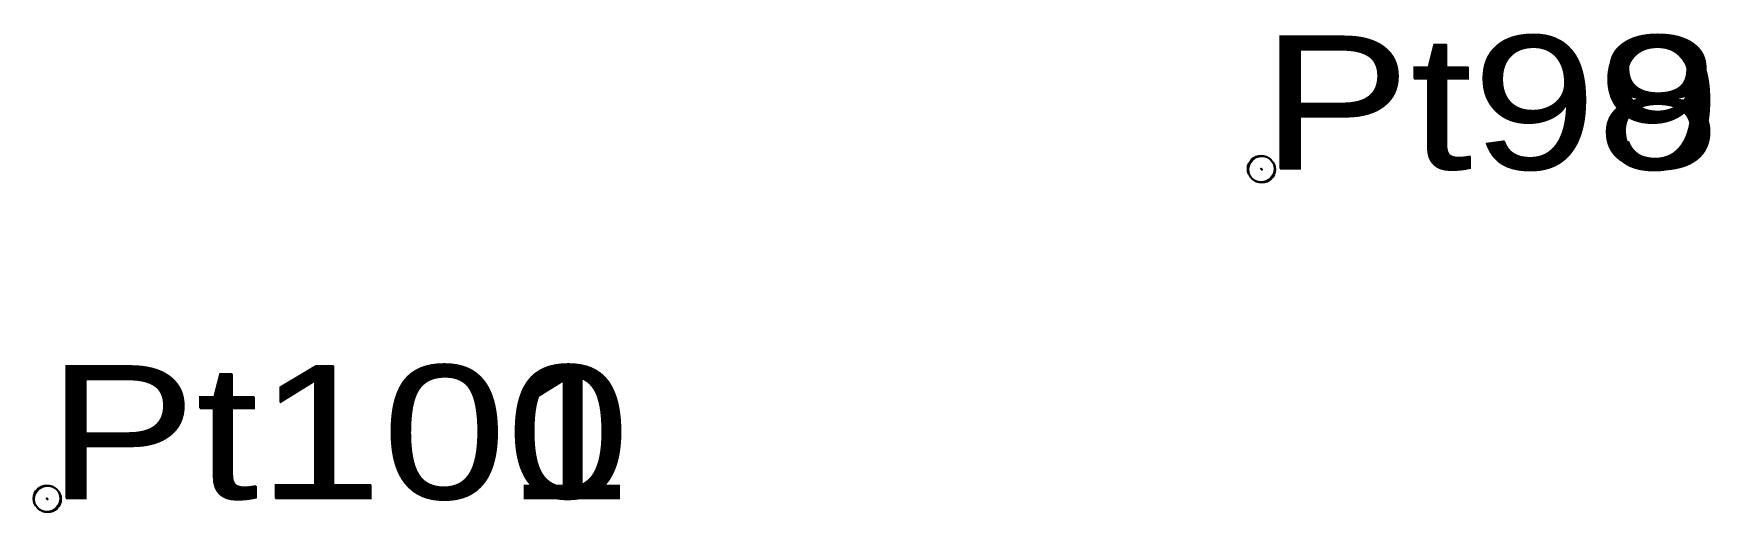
# Model space of a CAD drawing. Header units: metres. Extents: x 549210 to 552394, y 1837833 to 1841725.
# Drawn here: x 551118.63 to 551141.24, y 1837932.77 to 1837939.24 of the extents above; entities that cross this region are included whole.
import ezdxf

# ---------------------------------------------------------------- set-up
doc = ezdxf.new("R2010")
doc.units = ezdxf.units.M
doc.header["$LTSCALE"] = 0.72
doc.header["$PDMODE"] = 32
doc.header["$PDSIZE"] = 0.36
doc.layers.add('12', color=7, linetype='Continuous')
doc.layers.add('7', color=7, linetype='Continuous')

msp = doc.modelspace()

# ---------------------------------------------------------------- linework, layer by layer
at = {"layer": '7'}
for p in [(551135.18, 1837937.41), (551135.19, 1837937.4), (551118.81, 1837932.96), (551118.82, 1837932.95)]:
    msp.add_point(p, dxfattribs=at)

# ---------------------------------------------------------------- texts
at = {"layer": '12', "width": 1.25}
for s, p in [('Pt98', (551135.18, 1837937.41)), ('Pt99', (551135.19, 1837937.4)), ('Pt100', (551118.81, 1837932.96)), ('Pt101', (551118.82, 1837932.95))]:
    msp.add_text(s, height=1.8, dxfattribs=at).set_placement(p)

doc.saveas('drawing.dxf')
